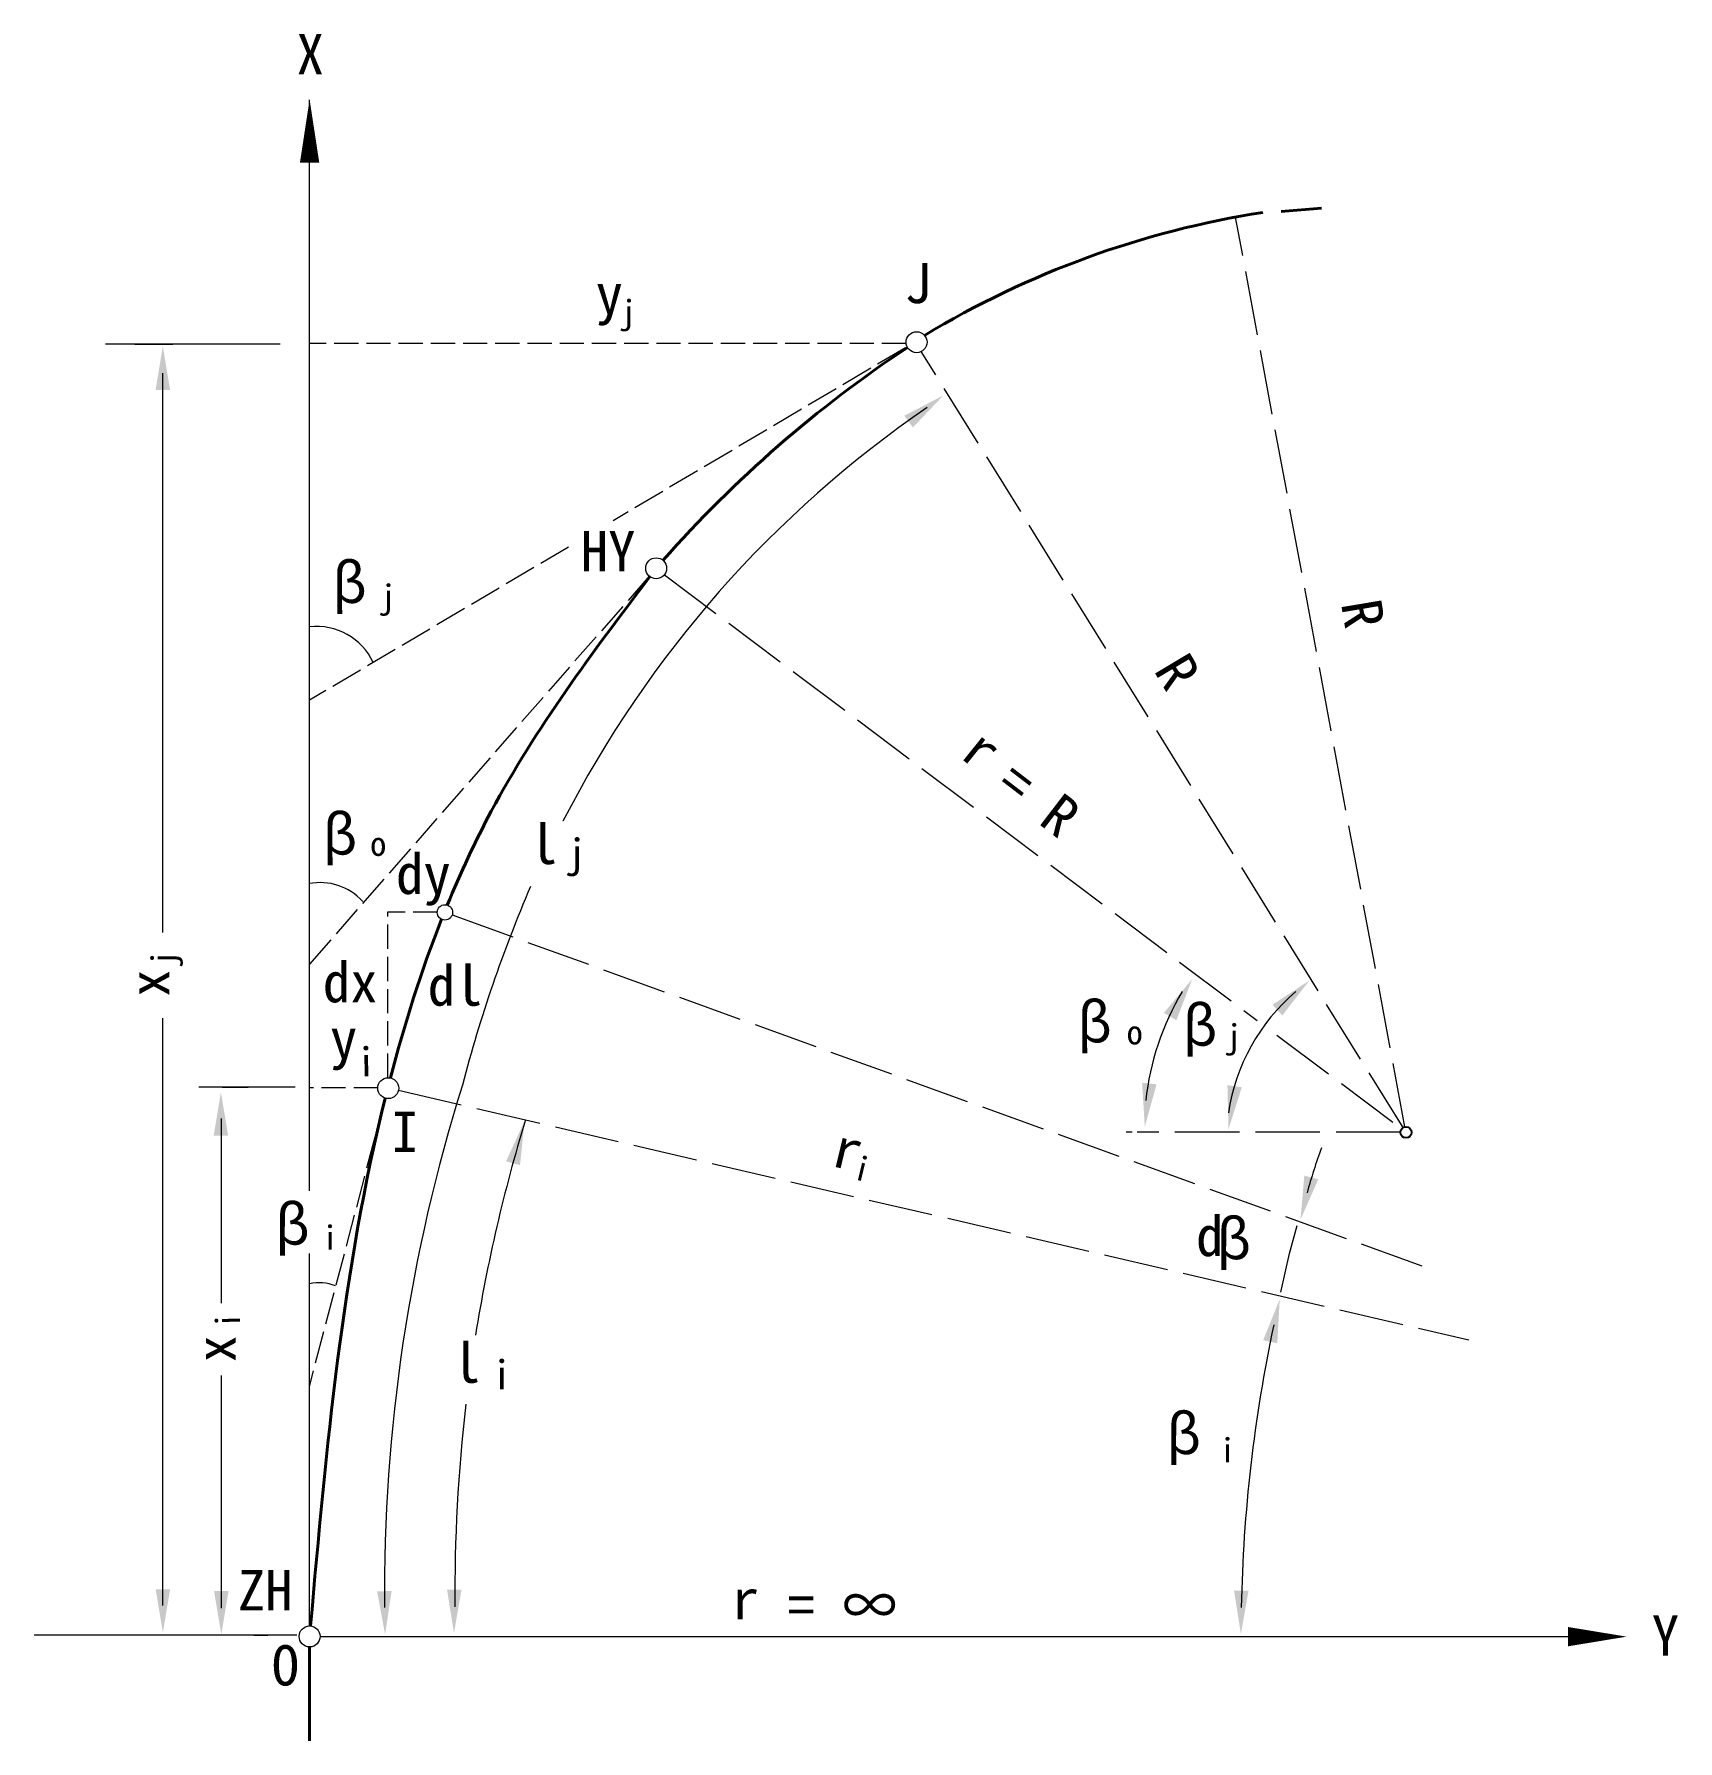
# Model space of a CAD drawing. Header units: millimetres. Extents: x 146 to 350, y 22 to 234.
import ezdxf

# ---------------------------------------------------------------- set-up
doc = ezdxf.new("R2010")
doc.units = ezdxf.units.MM
for name, pattern in [('Dash31A', [4, 3, -1]), ('Dash41A', [5, 4, -1]), ('Dash82A', [10, 8, -2])]:
    doc.linetypes.add(name, pattern=pattern)
for name, color, linetype in [('Axis', 7, 'Continuous'), ('Ccueve', 7, 'Continuous'), ('Dash1', 7, 'Dash31A'), ('Dash2', 7, 'Dash41A'), ('Dimention', 7, 'Continuous'), ('Ecueve', 7, 'Continuous'), ('Mainpoint', 7, 'Continuous'), ('Radius', 7, 'Dash82A'), ('Remark', 7, 'Continuous')]:
    doc.layers.add(name, color=color, linetype=linetype)
doc.styles.get("Standard").update_dxf_attribs({"font": ''})
doc.styles.get('Standard').set_extended_font_data('SimSun')

msp = doc.modelspace()

# ---------------------------------------------------------------- linework, layer by layer
at = {"lineweight": 13}
msp.add_line((179.71, 33.78), (179.71, 27.28), dxfattribs=at)
at = {"lineweight": 40}
msp.add_line((179.71, 22.12), (179.71, 33.78), dxfattribs=at)
at = {"layer": 'Axis', "lineweight": 18}
for p, q in [((179.71, 90.38), (179.71, 225.8)), ((179.71, 36.37), (179.71, 82.61)), ((181.01, 35.08), (341.78, 35.08))]:
    msp.add_line(p, q, dxfattribs=at)
at = {"layer": 'Axis', "lineweight": 40}
msp.add_line((300.29, 211.94), (305.33, 212.33), dxfattribs=at)
at = {"layer": 'Axis', "color": 6, "lineweight": 9}
msp.add_line((176.06, 195.45), (154.39, 195.45), dxfattribs=at)
at = {"layer": 'Axis', "color": 1, "lineweight": 9}
msp.add_line((177.93, 103.24), (165.98, 103.24), dxfattribs=at)
at = {"layer": 'Axis', "lineweight": 13}
for points in [[(179.71, 225.83, 0, 2.4, 0), (179.71, 217.99, 2.4, 2.4, 0)], [(343.2, 35.05, 0, 2.4, 0), (335.91, 35.05, 2.4, 2.4, 0)]]:
    msp.add_lwpolyline(points, format="xyseb", dxfattribs=at)
at = {"layer": 'Axis', "color": 5, "lineweight": 13}
msp.add_circle((196.51, 124.94), 0.95, dxfattribs=at)
at = {"layer": 'Axis'}
msp.add_circle((315.81, 97.63), 0.688, dxfattribs=at)
at = {"layer": 'Axis', "lineweight": 40}
msp.add_arc((315.73, 97.73), 115.44, 98.8249, 121.1366, dxfattribs=at)
at = {"layer": 'Axis', "color": 6, "lineweight": 13}
msp.add_arc((180.59, 152.68), 7.74, 24.9052, 96.5039, dxfattribs=at)
at = {"layer": 'Axis', "lineweight": 13}
msp.add_arc((181, 121.5), 7.14, 42.0722, 101.0984, dxfattribs=at)
at = {"layer": 'Axis', "color": 1, "lineweight": 13}
msp.add_arc((180.93, 73.8), 5.18, 67.5053, 103.7076, dxfattribs=at)
at = {"layer": 'Ccueve', "lineweight": 40}
msp.add_arc((338.98, 66.76), 153.93, 123.5446, 138.5661, dxfattribs=at)
at = {"layer": 'Dash1', "color": 6, "lineweight": 13}
msp.add_line((253.76, 195.54), (179.8, 195.54), dxfattribs=at)
at = {"layer": 'Dash1', "color": 5, "lineweight": 13}
for p, q in [((195.56, 124.96), (189.39, 124.96)), ((189.42, 104.42), (189.42, 124.96))]:
    msp.add_line(p, q, dxfattribs=at)
at = {"layer": 'Dash1', "color": 1, "lineweight": 13}
msp.add_line((188.18, 103.16), (179.8, 103.16), dxfattribs=at)
at = {"layer": 'Dash2', "color": 6, "lineweight": 13}
for p, q in [((253.66, 195.01), (217.37, 173.54)), ((211.85, 170.28), (179.71, 151.27))]:
    msp.add_line(p, q, dxfattribs=at)
at = {"layer": 'Dash2', "lineweight": 13}
msp.add_line((221.87, 166.67), (179.68, 118.5), dxfattribs=at)
at = {"layer": 'Dash2', "color": 1, "lineweight": 13}
msp.add_line((189.08, 101.88), (179.65, 66.11), dxfattribs=at)
at = {"layer": 'Dimention', "color": 5, "lineweight": 13}
for p, q in [((301.35, 82.61), (302.28, 86.09)), ((300.28, 77.8), (301.35, 82.61))]:
    msp.add_line(p, q, dxfattribs=at)
at = {"layer": 'Dimention', "lineweight": 18}
msp.add_line((178.11, 35.22), (145.52, 35.22), dxfattribs=at)
at = {"layer": 'Dimention', "lineweight": 13}
for p, q in [((165.16, 35.22), (164.16, 35.22)), ((172.79, 35.22), (174.54, 35.22))]:
    msp.add_line(p, q, dxfattribs=at)
at = {"layer": 'Dimention', "color": 6, "lineweight": 13}
for centre, radius, start, end in [((335.16, 72.64), 139.37, 124.4192, 152.8442), ((364.69, 60.36), 171.52, 156.7178, 165.4338), ((399.03, 40.46), 210.03, 162.5333, 180.4856)]:
    msp.add_arc(centre, radius, start, end, dxfattribs=at)
at = {"layer": 'Dimention', "color": 1, "lineweight": 13}
for start, end in [(163.0366, 170.8472), (173.3153, 180.4856)]:
    msp.add_arc((399.03, 40.46), 201.29, start, end, dxfattribs=at)
at = {"layer": 'Dimention', "color": 6, "lineweight": 13}
for points in [[(253.52, 186.57), (254.6, 185.13), (258.38, 189.1)], [(189.89, 40.71), (188.09, 40.68), (189.08, 35.3)]]:
    msp.add_solid(points, dxfattribs=at)
at = {"layer": 'Dimention', "color": 1, "lineweight": 13}
for points in [[(204.09, 94.04), (205.83, 93.57), (206.39, 99.02)], [(198.57, 40.88), (196.77, 40.9), (197.63, 35.49)]]:
    msp.add_solid(points, dxfattribs=at)
at = {"layer": 'Ecueve', "lineweight": 40}
msp.add_open_spline([(196.8, 125.84), (198.43, 129.82), (205.19, 144.35), (214.83, 157.22), (221.94, 166.61)], degree=3, knots=[92.547045, 92.547045, 92.547045, 92.547045, 105.442275, 140.5773, 140.5773, 140.5773, 140.5773], dxfattribs=at)
for points in [[(189.74, 104.39), (191.48, 111.06), (193.56, 117.67), (196.09, 124.08)], [(179.83, 36.37), (181.76, 58.4), (183.76, 80.42), (189.1, 101.88)]]:
    msp.add_open_spline(points, degree=3, dxfattribs=at)
at = {"layer": 'Mainpoint', "lineweight": 13}
for centre in [(255.05, 195.7), (222.73, 167.64), (179.71, 35.08)]:
    msp.add_circle(centre, 1.3, dxfattribs=at)
at = {"layer": 'Mainpoint', "color": 1, "lineweight": 13}
msp.add_circle((189.47, 103.12), 1.3, dxfattribs=at)
at = {"layer": 'Radius', "lineweight": 18}
for p, q in [((315.67, 98.31), (294.66, 211.23)), ((223.75, 166.84), (297.34, 111.53))]:
    msp.add_line(p, q, dxfattribs=at)
at = {"layer": 'Radius', "color": 6, "lineweight": 18}
msp.add_line((315.45, 98.22), (255.64, 194.55), dxfattribs=at)
at = {"layer": 'Radius', "color": 5, "lineweight": 18}
msp.add_line((197.4, 124.62), (318.39, 80.85), dxfattribs=at)
at = {"layer": 'Radius', "lineweight": 13}
for p, q in [((299.79, 109.7), (315.27, 98.06)), ((315.12, 97.66), (282.44, 97.66))]:
    msp.add_line(p, q, dxfattribs=at)
at = {"layer": 'Radius', "color": 1, "lineweight": 18}
msp.add_line((190.74, 102.86), (323.62, 71.89), dxfattribs=at)
at = {"layer": 'Remark', "lineweight": 13}
for p, q in [((158.01, 195.45), (162.74, 195.45)), ((168.84, 103.24), (172.08, 103.24)), ((281.81, 97.66), (281.07, 97.66))]:
    msp.add_line(p, q, dxfattribs=at)
at = {"layer": 'Remark', "color": 6, "lineweight": 13}
for p, q in [((161.49, 122.44), (161.49, 191.85)), ((161.49, 38.9), (161.49, 111.83))]:
    msp.add_line(p, q, dxfattribs=at)
at = {"layer": 'Remark', "color": 1, "lineweight": 13}
for p, q in [((168.76, 76.44), (168.76, 99.35)), ((168.76, 38.6), (168.76, 67.48))]:
    msp.add_line(p, q, dxfattribs=at)
at = {"layer": 'Remark', "lineweight": 13}
for centre, radius, start, end in [((316.78, 97.99), 33.47, 149.239, 173.8352), ((381.16, 68.34), 80.64, 160.153, 164.3242)]:
    msp.add_arc(centre, radius, start, end, dxfattribs=at)
at = {"layer": 'Remark', "color": 6, "lineweight": 13}
msp.add_arc((317.93, 96.47), 24.43, 130.2876, 171.5486, dxfattribs=at)
at = {"layer": 'Remark', "color": 1, "lineweight": 13}
msp.add_arc((481.22, 35.08), 185.9, 167.9917, 178.8904, dxfattribs=at)
at = {"layer": 'Remark', "color": 6, "lineweight": 13}
for points in [[(160.59, 189.78), (162.39, 189.78), (161.49, 195.18)], [(299.23, 113.48), (300.45, 112.15), (303.81, 116.48)], [(295.42, 103.23), (293.64, 103.49), (293.77, 98.01)], [(160.6, 40.94), (162.4, 40.94), (161.5, 35.54)]]:
    msp.add_solid(points, dxfattribs=at)
at = {"layer": 'Remark', "lineweight": 13}
for points in [[(285.75, 112.47), (287.3, 111.55), (289.27, 116.66)], [(284.84, 103.6), (283.05, 103.79), (283.38, 98.33)], [(304.92, 91.82), (303.18, 92.27), (302.71, 86.81)]]:
    msp.add_solid(points, dxfattribs=at)
at = {"layer": 'Remark', "color": 1, "lineweight": 13}
for points in [[(167.8, 97.22), (169.6, 97.22), (168.7, 102.62)], [(298.08, 71.85), (299.83, 71.46), (300.13, 76.93)], [(167.85, 40.72), (169.65, 40.72), (168.75, 35.32)], [(296.26, 40.76), (294.46, 40.78), (295.31, 35.37)]]:
    msp.add_solid(points, dxfattribs=at)

# ---------------------------------------------------------------- texts
at = {"lineweight": 13}
for s, p in [('r', (232.1, 37.18)), (' = ∞', (235.63, 36.47))]:
    msp.add_text(s, height=5, dxfattribs=at).set_placement(p)
at = {"layer": 'Axis', "lineweight": 13}
for s, p in [('X', (178.09, 228.94)), ('Y', (346.31, 32.69))]:
    msp.add_text(s, height=5, dxfattribs=at).set_placement(p)
at = {"layer": 'Axis', "color": 6}
msp.add_text('j', height=3.6, dxfattribs=at).set_placement((211.6, 130.49))
at = {"layer": 'Axis', "color": 1}
msp.add_text('i', height=3.6, dxfattribs=at).set_placement((202.34, 65.76))
at = {"layer": 'Dimention', "color": 6, "lineweight": 13}
for s, height, p in [('j', 3, (218.25, 197.94)), ('β', 5, (182.53, 163.35)), ('β', 5, (288.1, 108.4))]:
    msp.add_text(s, height=height, dxfattribs=at).set_placement(p)
at = {"layer": 'Dimention', "lineweight": 13}
for p in [(181.34, 132.12), (275.01, 108.81)]:
    msp.add_text('β', height=5, dxfattribs=at).set_placement(p)
at = {"layer": 'Dimention', "color": 6, "lineweight": 13}
msp.add_text('j', height=3, rotation=90, dxfattribs=at).set_placement((163.08, 118.19))
at = {"layer": 'Dimention', "color": 1, "lineweight": 13}
for p in [(175.44, 83.71), (286.08, 57.71)]:
    msp.add_text('β', height=5, dxfattribs=at).set_placement(p)
at = {"layer": 'Dimention', "color": 5, "lineweight": 13}
msp.add_text('β', height=5, dxfattribs=at).set_placement((292.29, 81.9))
at = {"layer": 'Remark', "color": 6, "lineweight": 13}
for s, height, p in [('J', 5, (253.55, 200.55)), ('y', 5, (215.21, 199.22)), ('j', 3, (188.4, 162.63)), ('l', 5, (207.07, 130.95)), ('j', 3, (293.38, 108.05))]:
    msp.add_text(s, height=height, dxfattribs=at).set_placement(p)
at = {"layer": 'Remark', "lineweight": 13}
for s, height, p in [('HY', 5, (213.36, 167.28)), ('o', 3, (187.21, 131.95)), ('o', 3, (281.11, 108.55)), ('ZH', 5, (170.79, 38.31)), ('O', 5, (175.01, 28.99))]:
    msp.add_text(s, height=height, dxfattribs=at).set_placement(p)
for s, rotation, p in [('R', 279.566, (307.73, 163.29)), ('r', 321.1367, (260.27, 144.27)), (' = R', 322.5265, (261.93, 142.25))]:
    msp.add_text(s, height=5, rotation=rotation, dxfattribs=at).set_placement(p)
at = {"layer": 'Remark', "color": 6, "lineweight": 13}
for s, rotation, p in [('R', 300.8615, (284.42, 155)), ('x', 90, (162.28, 114.45))]:
    msp.add_text(s, height=5, rotation=rotation, dxfattribs=at).set_placement(p)
at = {"layer": 'Remark', "color": 5, "lineweight": 13}
for s, p in [('dy', (190.43, 127.23)), ('dx', (181.35, 113.79)), ('dl', (194.37, 113.37)), ('d', (289.74, 82.29))]:
    msp.add_text(s, height=5, dxfattribs=at).set_placement(p)
at = {"layer": 'Remark', "color": 1, "lineweight": 13}
for s, height, p in [('y', 5, (182.23, 106.8)), ('I', 5, (189.82, 95.2)), ('l', 5, (197.52, 66.57)), ('i', 3, (292.63, 56.68))]:
    msp.add_text(s, height=height, dxfattribs=at).set_placement(p)
for s, height, rotation, p in [('i', 3.6, 1.3213, (185.56, 104.56)), ('r', 5, 346.5056, (244.29, 93.51)), ('i', 3, 346.5056, (246.96, 91.9)), ('i', 3, 0.1747, (181.23, 83.06)), ('i', 3, 91.3213, (171.09, 73.32)), ('x', 5, 90, (170.53, 69.07))]:
    msp.add_text(s, height=height, rotation=rotation, dxfattribs=at).set_placement(p)

doc.saveas('drawing.dxf')
